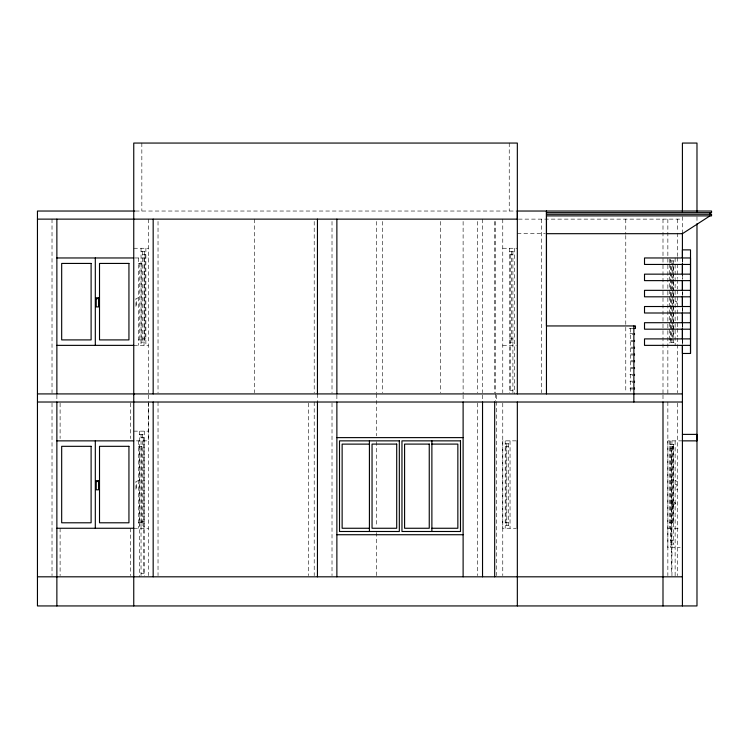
<?xml version="1.0" encoding="UTF-8"?>
<svg xmlns="http://www.w3.org/2000/svg" width="749" height="749" viewBox="0 0 749 749"><rect width="100%" height="100%" fill="white"/><g stroke="black" fill="none" stroke-linecap="round" stroke-linejoin="round"><path stroke-width="0.56" stroke-dasharray="3.75 2.81" d="M148.321 403.159L148.321 440.861L133.753 440.861M682.414 344.147L682.414 339.494M682.414 326.695L682.414 324.364M682.414 311.565L682.414 308.073M682.414 291.773L682.414 296.426L682.414 291.595M682.414 275.482L682.414 278.974L682.414 275.061M682.414 262.674L682.414 259.191M138.359 297.774L135.934 298.636L135.934 306.912L136.59 306.912L136.59 301.669L138.359 301.669M138.359 480.661L135.934 481.523L135.934 489.799L136.59 489.799L136.59 484.556L138.359 484.556M675.167 503.094C674.24 506.099 677.948 500.959 672.462 503.094M135.532 211.031L517.334 211.031M518.439 219.129L682.414 219.129M517.334 233.688L545.3 233.688M133.753 248.256L148.321 248.256M502.766 248.256L517.334 248.256M141.037 251.495L145.886 251.495M509.685 251.495L514.535 251.495M142.647 254.735L145.886 254.735M509.685 254.735L512.915 254.735M134.867 257.965L148.321 257.965M670.28 260.886L675.13 260.886M138.359 263.433L144.023 263.433M675.13 301.669L676.909 301.669L676.909 304.815M629.085 328.493L633.86 328.493M633.382 333.595L630.04 333.595L630.04 334.616L633.382 334.616M142.647 338.894L145.886 338.894M509.685 338.894L512.915 338.894M138.359 339.906L144.023 339.906M669.466 339.906L675.13 339.906M634.497 340.392L630.04 340.392L630.04 341.413L634.497 341.413M141.037 342.134L145.886 342.134M509.685 342.134L514.535 342.134M670.28 342.452L675.13 342.452M133.753 345.364L148.321 345.364M502.766 345.364L516.239 345.364M634.497 347.19L630.04 347.19L630.04 348.21L633.382 348.21M634.497 353.987L630.04 353.987L630.04 355.007L634.497 355.007M634.497 360.784L630.04 360.784L630.04 361.804L634.497 361.804M634.497 367.581L630.04 367.581L630.04 368.602L633.382 368.602M633.382 374.378L630.04 374.378L630.04 375.399L633.382 375.399M633.382 381.175L630.04 381.175L630.04 382.196L633.382 382.196M634.497 388.993L630.04 388.993L630.04 387.973L634.497 387.973M509.685 390.688L512.915 390.688M133.753 431.143L148.321 431.143M139.417 434.383L144.267 434.383M141.037 437.622L144.267 437.622M516.211 440.861L502.766 440.861L502.766 528.26L516.211 528.26M682.414 440.861L667.855 440.861L667.855 547.678L680.176 547.678M505.191 443.773L510.05 443.773M670.28 444.419L675.13 444.419M138.359 446.32L144.023 446.32M669.466 446.32L675.13 446.32M505.191 446.685L508.431 446.685M670.28 447.977L673.52 448.014M671.947 450.533L671.31 450.533L671.31 571.272L671.947 571.272M671.31 459.109L671.947 459.109M671.31 460.148L671.947 460.148M671.31 469.445L671.947 469.445M671.31 470.606L671.947 470.606M671.31 479.837L671.947 479.837M671.31 480.783L671.947 480.783M675.13 484.556L676.909 484.556L676.909 489.799L677.564 489.799M671.31 490.071L671.947 490.071M671.31 491.044L671.947 491.044M671.31 500.51L671.947 500.51M671.31 501.409L671.947 501.409M671.947 501.961L672.462 501.961L672.462 505.201L671.947 505.201M672.462 504.068L675.167 504.068M671.947 506.165L672.462 506.165L672.462 509.404L671.947 509.404M672.462 507.298L672.462 508.271M671.31 510.621L671.947 510.621M671.31 511.539L671.947 511.539M671.31 520.77L671.947 520.77M671.31 521.65L671.947 521.65M141.037 521.781L144.267 521.781M505.191 522.428L508.431 522.428M138.359 522.793L144.023 522.793M669.466 522.793L675.13 522.793M139.417 525.021L144.267 525.021M505.191 525.339L510.05 525.339M133.753 528.26L148.321 528.26M667.855 528.26L680.176 528.26M671.31 530.966L671.947 530.966M671.31 531.799L671.947 531.799M670.28 540.553L673.52 540.553M671.31 541.424L671.947 541.424M671.31 542.351L671.947 542.351M670.28 544.12L675.13 544.12M671.31 551.667L671.947 551.667M671.31 552.565L671.947 552.565M671.31 562.106L671.947 562.106M671.31 563.014L671.947 563.014M141.037 573.575L144.267 573.575M675.13 480.661L677.564 481.523M696.982 216.695L696.982 221.376M682.414 216.695L682.414 233.688M682.414 257.965L682.414 263.545M682.414 307.605L682.414 312.352M682.414 323.783L682.414 327.023M682.414 339.437L682.414 344.109M677.564 219.129L677.564 231.947M677.564 233.108L677.564 256.411M677.564 257.581L677.564 278.553M677.564 279.723L677.564 289.048M677.564 290.209L677.564 327.5M677.564 328.661L677.564 336.825M677.564 337.986L677.564 392.757M677.564 403.177L677.564 575.644M675.13 257.965L675.13 345.364M675.13 440.861L675.13 576.814M673.716 265.745L673.716 280.809M673.716 281.97L673.716 291.239M673.716 292.4L673.716 329.476M673.716 330.637L673.716 337.584M673.716 446.32L673.716 522.793M673.52 260.886L673.52 342.452M673.52 444.419L673.52 544.12M672.302 263.433L672.302 278.497M672.302 279.649L672.302 288.927M672.302 290.078L672.302 327.163M672.302 328.315L672.302 337.584M672.302 446.32L672.302 522.793M671.9 260.886L671.9 342.452M671.947 440.861L671.947 576.814M671.085 266.129L671.085 339.54M671.085 447.977L671.085 540.553M670.28 259.135L670.28 343.033M670.28 440.861L670.28 547.678M669.466 259.135L669.466 262.627M669.466 263.798L669.466 343.033M669.466 440.861L669.466 528.26M667.855 219.129L667.855 393.918M667.855 402.016L667.855 575.653M662.996 219.129L662.996 393.918M662.996 395.088L662.996 400.912M630.677 328.493L630.677 393.918M630.152 387.973L630.152 388.993M625.771 219.129L625.771 234.278M625.771 235.439L625.771 392.757M541.611 219.129L541.611 392.757M514.535 248.256L514.535 393.918M512.915 251.495L512.915 392.757M511.305 251.495L511.305 342.134M510.49 254.735L510.49 390.688M510.05 440.861L510.05 528.26M509.685 248.256L509.685 392.766M509.236 143.059L509.236 211.031M508.431 443.773L508.431 525.339M506.811 443.773L506.811 525.339M506.006 446.685L506.006 522.428M505.191 440.861L505.191 528.26M502.766 219.129L502.766 392.766M502.766 403.177L502.766 575.644M496.287 395.088L496.287 575.644M495.482 221.451L495.482 392.757M495.482 393.918L495.482 400.912M494.677 221.451L494.677 392.757M482.534 219.129L482.534 392.757M482.534 395.088L482.534 400.912M477.675 221.451L477.675 392.757M477.675 403.177L477.675 575.644M463.116 221.451L463.116 393.918M463.116 395.088L463.116 400.912M440.562 221.451L440.562 392.757M382.29 221.451L382.29 392.757M376.522 221.451L376.522 392.757M376.522 393.918L376.522 435.862M376.522 441.685L376.522 526.725M376.522 532.548L376.522 575.644M336.872 395.088L336.872 400.912M332.013 221.451L332.013 392.757M332.013 403.177L332.013 575.644M317.445 393.918L317.445 400.912M314.215 221.451L314.215 392.757M314.215 402.016L314.215 575.644M308.551 403.177L308.551 575.644M254.323 219.129L254.323 392.757M158.03 221.451L158.03 392.757M158.03 402.016L158.03 575.644M148.321 219.129L148.321 392.766M148.321 395.088L148.321 575.653M145.886 248.256L145.886 345.364M145.081 254.735L145.081 338.894M144.267 251.495L144.267 342.134M144.267 431.143L144.267 575.653M144.023 257.965L144.023 345.364M144.023 440.861L144.023 528.26M143.462 437.622L143.462 573.575M142.647 251.495L142.647 342.134M142.647 434.383L142.647 525.021M141.842 143.059L141.842 211.031M141.196 263.433L141.196 339.906M141.196 446.32L141.196 522.793M141.037 248.256L141.037 345.364M141.037 434.383L141.037 575.644M139.773 263.433L139.773 339.906M139.773 446.32L139.773 522.793M139.417 431.143L139.417 576.814M138.359 257.965L138.359 345.364M138.359 440.861L138.359 528.26M130.513 403.159L130.513 438.577M130.513 528.26L130.513 575.653M60.107 403.159L60.107 438.577M60.107 528.26L60.107 575.653M56.868 395.088L56.868 400.912M52.018 219.129L52.018 392.757M52.018 403.177L52.018 575.644"/><path stroke-width="1.12" d="M133.753 394.732L133.753 393.918M517.334 528.26L517.334 440.861M682.414 339.494L682.414 327.856M682.414 323.203L682.414 312.726M682.414 306.903L682.414 296.426M682.414 290.612L682.414 280.135M682.414 274.321L682.414 263.845M682.414 258.021L682.414 249.876L690.512 249.876L690.512 353.462L682.414 353.462L682.414 345.317L682.414 605.941M709.93 215.89L682.414 233.688L546.461 233.688M134.886 211.031L37.45 211.031L37.45 605.941L696.982 605.941L696.982 223.708M546.461 212.65L711.55 212.65L711.55 211.031L517.334 211.031L517.334 219.129L37.45 219.129M546.461 214.27L711.55 214.27L711.55 215.89L546.461 215.89M56.868 257.965L133.753 257.965M690.512 264.444L644.514 264.444L644.514 257.965L690.512 257.965L690.512 353.462M690.512 274.153L644.514 274.153L644.514 280.632L690.512 280.632M690.512 290.34L644.514 290.34L644.514 296.81L690.512 296.81M96.228 298.636L98.596 298.636M690.512 306.519L644.514 306.519L644.514 312.998L690.512 312.998M690.512 322.707L644.514 322.707L644.514 329.186L690.512 329.186M633.336 328.493L635.452 328.493L635.452 325.946L546.461 325.946L546.461 211.031L546.461 393.918M690.512 338.894L644.514 338.894L644.514 345.364L690.512 345.364M56.868 345.364L133.753 345.364M37.45 393.918L682.414 393.918M37.45 402.016L682.414 402.016M682.414 434.383L696.982 434.383L696.982 440.861L682.414 440.861M336.872 437.622L463.116 437.622M56.868 440.861L133.753 440.861M369.416 444.12L342.134 444.12L342.134 528.26L369.416 528.26M431.883 444.091L457.854 444.091L457.854 528.26L431.883 528.26M96.228 481.523L98.596 481.523M56.868 528.26L133.753 528.26M336.872 534.73L463.116 534.73M37.45 576.814L682.414 576.814M709.93 212.65L709.93 214.27M696.982 212.023L696.982 143.059L682.414 143.059L682.414 212.023M682.414 233.061L682.414 257.703M682.414 263.545L682.414 274.068M682.414 281.081L682.414 290.425M682.414 296.276L682.414 306.79M682.414 312.642L682.414 323.156M682.414 328.998L682.414 338.351M662.996 402.016L662.996 605.941M634.497 333.595L634.497 334.616M634.497 340.392L634.497 341.413M634.497 347.19L634.497 348.21M634.497 353.987L634.497 355.007M634.497 360.784L634.497 361.804M634.497 367.581L634.497 368.602M634.497 374.378L634.497 375.399M634.497 381.175L634.497 382.196M634.497 387.973L634.497 388.993M633.86 325.946L633.86 402.016M517.334 393.918L517.334 143.059L133.753 143.059L133.753 605.941M517.334 402.016L517.334 605.941M494.677 402.016L494.677 576.814M482.534 402.016L482.534 576.814M463.116 402.016L463.116 576.814M431.883 440.861L431.883 531.49M369.416 440.861L369.416 531.49M336.872 219.129L336.872 393.918M336.872 402.016L336.872 576.814M317.445 219.129L317.445 393.918M317.445 402.016L317.445 576.814M153.171 219.129L153.171 393.918M153.171 402.016L153.171 576.814M95.31 257.965L95.31 345.364M95.31 440.861L95.31 528.26M56.868 219.129L56.868 393.918M56.868 402.016L56.868 605.941M91.106 263.433L61.68 263.433L61.68 339.906L91.106 339.906L91.106 263.433M128.94 263.433L99.514 263.433L99.514 339.906L128.94 339.906L128.94 263.433M98.596 297.774L96.228 297.774L96.228 306.912L98.596 306.912L98.596 297.774M399.329 440.861L339.503 440.861L339.503 531.49L399.329 531.49L399.329 440.861M460.485 440.861L401.96 440.861L401.96 531.49L460.485 531.49L460.485 440.861M396.708 444.091L372.047 444.091L372.047 528.26L396.708 528.26L396.708 444.091M429.252 444.091L404.591 444.091L404.591 528.26L429.252 528.26L429.252 444.091M91.106 446.32L61.68 446.32L61.68 522.793L91.106 522.793L91.106 446.32M128.94 446.32L99.514 446.32L99.514 522.793L128.94 522.793L128.94 446.32M98.596 480.661L96.228 480.661L96.228 489.799L98.596 489.799L98.596 480.661"/></g></svg>
